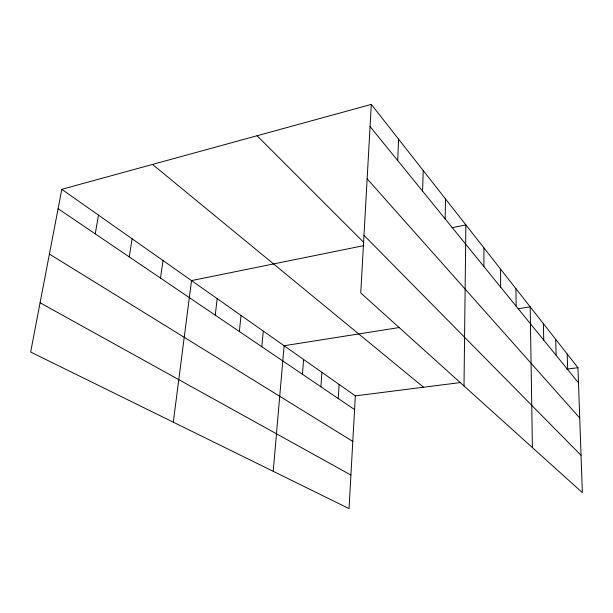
<?xml version="1.0" encoding="UTF-8"?>
<svg xmlns="http://www.w3.org/2000/svg" width="613" height="613" viewBox="0 0 613 613"><rect width="100%" height="100%" fill="white"/><g stroke="black" fill="none" stroke-linecap="round" stroke-linejoin="round"><path stroke-width="0.92" d="M483.887 266.517L483.956 247.936M464.003 385.968L465.88 224.902L451.98 227.722M445.13 218.872L445.544 198.995M422.579 191.141L423.223 170.544M397.691 160.537L398.603 139.174M371.309 104.402L360.75 292.953L582.35 492.591L577.959 367.708L371.309 104.402L61.806 189.317L30.65 352.038L349.042 508.598L355.341 395.868L61.806 189.317M338.23 398.511L339.112 384.451M320.89 386.757L321.902 372.336M302.447 374.259L303.596 359.463M273.222 471.32L284.103 345.74L399.546 327.488M261.797 346.72L263.299 331.104M239.338 331.503L241.039 315.442M215.247 315.174L217.178 298.646M173.31 422.188L191.524 280.593L363.632 245.66M160.506 278.08L162.997 260.525M129.251 256.901L132.094 238.779M95.237 233.859L98.486 215.125M518 308.76L530.184 306.837L532.421 447.613M355.341 395.868L460.608 382.55M566.741 369.126L577.959 367.708M40.083 302.776L350.912 475.06M49.408 254.073L352.797 441.406M58.097 208.688L354.575 409.584M152.522 164.43L423.56 387.24M257.069 135.749L363.8 242.457M363.976 235.315L581.04 455.298M367.141 178.82L579.722 417.997M370.068 126.577L578.488 382.834M567.201 354.007L567.684 369.555M555.707 339.364L556.129 355.348M543.402 323.679L543.754 340.123M515.954 288.708L516.131 306.163M500.591 269.13L500.652 287.137"/></g></svg>
